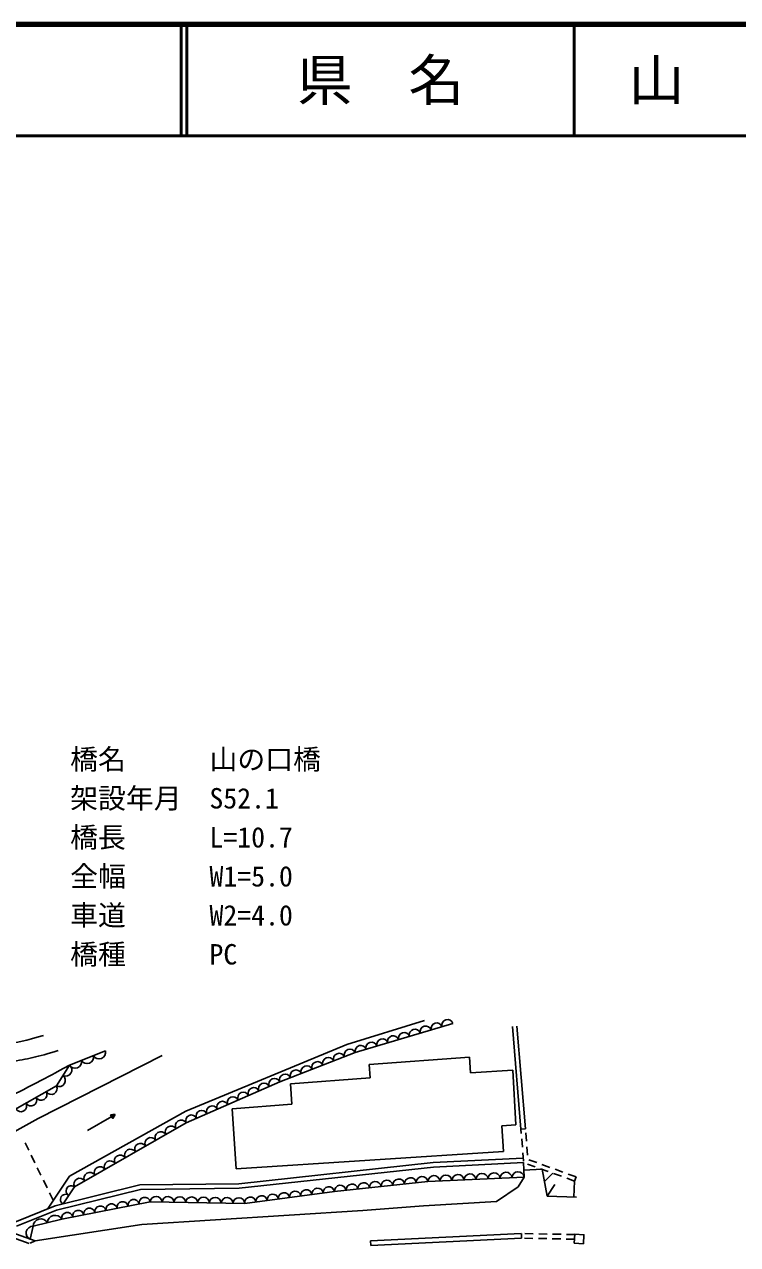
# Model space of a CAD drawing. Units: millimetres, scale not verified. Extents: x 39998 to 679975, y 19999 to 379986.
# Drawn here: x 283663 to 347648, y 270486 to 379986 of the extents above; entities that cross this region are included whole.
import ezdxf
from ezdxf.enums import TextEntityAlignment as Align

# ---------------------------------------------------------------- set-up
doc = ezdxf.new("R2010")
doc.units = ezdxf.units.MM
doc.header["$LTSCALE"] = 999.963
for name, color, linetype, lineweight in [('M-BGD', 7, 'Continuous', 25), ('M-STR-HTXT', 7, 'Continuous', 13), ('M-STR-STR1', 1, 'Continuous', 25), ('M-TTL', 2, 'Continuous', 140), ('M-TTL-LINE', 7, 'Continuous', 50)]:
    doc.layers.add(name, color=color, linetype=linetype, lineweight=lineweight)
doc.layers.add('M-TTL-TXT', color=7, linetype='Continuous')
doc.styles.add('ＭＳ ゴシック', font='')
doc.styles.get('ＭＳ ゴシック').set_extended_font_data('MS Gothic')

msp = doc.modelspace()

# ---------------------------------------------------------------- linework, layer by layer
at = {"layer": 'M-BGD'}
for p, q in [((312600.5, 288429.9), (319549.8, 290589.9)), ((328209.4, 280847.2), (327439.7, 290044.8)), ((328607.9, 280880.5), (327838.3, 290078.1)), ((298133.8, 282474.3), (312600.5, 288429.9)), ((284883.6, 281788.3), (296015.9, 287457.9)), ((314588.8, 286639.7), (323587.1, 287307.1)), ((323587.1, 287307.1), (323692.1, 285891.3)), ((314678, 285437.7), (314588.8, 286639.7)), ((323692.1, 285891.3), (327477.1, 286129)), ((327477.1, 286129), (327766.9, 281223)), ((307527.8, 284907.3), (314678, 285437.7)), ((307662.7, 283087.7), (307527.8, 284907.3)), ((302290.1, 282679.7), (307662.7, 283087.7)), ((302653.1, 277270.2), (302290.1, 282679.7)), ((274964, 276315.5), (284883.6, 281788.3)), ((287709.4, 276634.6), (298133.8, 282474.3)), ((289335.8, 280710.9), (291495.1, 281970.7)), ((291387.1, 281907.7), (291495.1, 281970.7)), ((291819, 282159.6), (291400.6, 282132.6)), ((291400.6, 282132.6), (291589.5, 281808.7)), ((291406.9, 282121.8), (291428.5, 282134.4)), ((291413.2, 282111), (291456.4, 282136.2)), ((291419.5, 282100.2), (291484.3, 282138)), ((291425.8, 282089.4), (291512.1, 282139.8)), ((291432.1, 282078.6), (291540, 282141.6)), ((291438.4, 282067.8), (291567.9, 282143.4)), ((291444.7, 282057), (291595.8, 282145.2)), ((291451, 282046.2), (291623.7, 282147)), ((291457.3, 282035.4), (291651.6, 282148.8)), ((291463.6, 282024.6), (291679.5, 282150.6)), ((291469.9, 282013.9), (291707.4, 282152.4)), ((291476.2, 282003.1), (291735.3, 282154.2)), ((291482.5, 281992.3), (291763.2, 282156)), ((291488.8, 281981.5), (291791.1, 282157.8)), ((291495.1, 281970.7), (291819, 282159.6)), ((291501.4, 281959.9), (291803.7, 282136.2)), ((291507.7, 281949.1), (291788.4, 282112.9)), ((291514, 281938.3), (291773.1, 282089.5)), ((291520.3, 281927.5), (291757.8, 282066.1)), ((291526.6, 281916.7), (291742.5, 282042.7)), ((291532.9, 281905.9), (291727.2, 282019.3)), ((291539.2, 281895.1), (291711.9, 281995.9)), ((291545.5, 281884.3), (291696.6, 281972.5)), ((291551.8, 281873.5), (291681.3, 281949.1)), ((291558.1, 281862.7), (291666, 281925.7)), ((291564.4, 281851.9), (291650.7, 281902.3)), ((291570.7, 281841.1), (291635.4, 281878.9)), ((291576.9, 281830.3), (291620.1, 281855.5)), ((291583.2, 281819.5), (291604.8, 281832.1)), ((291589.5, 281808.7), (291819, 282159.6)), ((327766.9, 281223), (326509.1, 281139.9)), ((326509.1, 281139.9), (326659.9, 278855)), ((328608.1, 280878.6), (328209.4, 280847.2)), ((328239, 280470.6), (328209.4, 280847.2)), ((328695.3, 279770.3), (328636.5, 280517.9)), ((284048.8, 278948.2), (283718.4, 279621.5)), ((328337.1, 279224.5), (328278.2, 279972.2)), ((328793.4, 278524.2), (328734.6, 279271.8)), ((284599.4, 277826.1), (284269, 278499.4)), ((326659.9, 278855), (302653.1, 277270.2)), ((320336.5, 277839.1), (328414.6, 278240.1)), ((328435.2, 277978.4), (328376.3, 278726.1)), ((285150.1, 276703.9), (284819.7, 277377.2)), ((302902.4, 275944.3), (320336.5, 277839.1)), ((328490.5, 276547.3), (328446, 277841.2)), ((328469, 277171.9), (330105.5, 277241.7)), ((329492.1, 277463.3), (328786.8, 277718.1)), ((329628, 277839.5), (328922.7, 278094.3)), ((330667.7, 277038.6), (329962.4, 277293.4)), ((330803.6, 277414.8), (330098.3, 277669.6)), ((330105.5, 277241.7), (330575.8, 274845.4)), ((331979.2, 276990.2), (331273.9, 277245)), ((285700.7, 275581.8), (285370.3, 276255.1)), ((285726.8, 273677.2), (287709.4, 276634.6)), ((294030.8, 275843.2), (302902.4, 275944.3)), ((327958.9, 275673.9), (328490.5, 276547.3)), ((330320.7, 276145.2), (331084.2, 276888.2)), ((331843.3, 276614), (331138, 276868.8)), ((333018.9, 276189.3), (332313.6, 276444.1)), ((333154.8, 276565.5), (332449.5, 276820.3)), ((332962.6, 274751.8), (333018.9, 276189.3)), ((333018.9, 276189.3), (333154.8, 276565.5)), ((286251.3, 274459.7), (285921, 275133)), ((286418.5, 273953.4), (294030.8, 275843.2)), ((326010.4, 274339), (327958.9, 275673.9)), ((330575.8, 274845.4), (331243.1, 275866.2)), ((330575.8, 274845.4), (333185.4, 274743.1)), ((282802, 272509.4), (286418.5, 273953.4)), ((314038.6, 273532.6), (319481.8, 273950.3)), ((319481.8, 273950.3), (326010.4, 274339)), ((294184.1, 272284.7), (314038.6, 273532.6)), ((284624.4, 270811.6), (294184.1, 272284.7)), ((328231.5, 271488.1), (314709.2, 270815.9)), ((314729.9, 270399.5), (314709.2, 270815.9)), ((328252.2, 271071.6), (314729.9, 270399.5)), ((328252.2, 271071.6), (328261.8, 271489.6)), ((329276, 271048), (328526.2, 271065.3)), ((329306.2, 271465.5), (328556.4, 271482.8)), ((330525.6, 271019.1), (329775.9, 271036.5)), ((330555.8, 271436.6), (329806, 271453.9)), ((331775.3, 270990.3), (331025.5, 271007.6)), ((331805.4, 271407.7), (331055.6, 271425.1)), ((333024.9, 270961.4), (332275.1, 270978.7)), ((333055, 271378.9), (332305.2, 271396.2))]:
    msp.add_line(p, q, dxfattribs=at)
for points in [[(322105.8, 290323.4), (313346.1, 287715), (306567.7, 285095.3), (298171.4, 281411.7), (288151.6, 275673.6), (287137.1, 274131.8)], [(273778.1, 277482.1), (286545.9, 284721.9), (287695.5, 286599.7), (290924.4, 287861.3)], [(282950.3, 272137.9), (286541.5, 273571.8), (294081.9, 275443.8), (302926.3, 275544.5), (320368.1, 277440.2), (328446, 277841.2)], [(328490.5, 276547.3), (319872.5, 276152.3), (311474.2, 275253.8), (303435.6, 274177.5), (294954.2, 274325.9), (287008.6, 272768.1), (284442.5, 272130.4), (284193, 270966.9)]]:
    msp.add_lwpolyline(points, dxfattribs=at)
msp.add_lwpolyline([(333058.3, 271424.1), (333866.9, 271365.7), (333809.3, 270568), (333000.7, 270626.4)], close=True, dxfattribs=at)
for centre, radius, start, end in [((320648.1, 289881.1), 507.8, 17.46773, 195.69648), ((321621.4, 290170.9), 507.8, 17.46773, 195.69648), ((316754.9, 288721.8), 507.8, 17.46773, 195.69648), ((317728.2, 289011.7), 507.8, 17.46773, 195.69648), ((318701.5, 289301.5), 507.8, 17.46773, 195.69648), ((319674.8, 289591.3), 507.8, 17.46773, 195.69648), ((312868.9, 287509.7), 519.4, 23.27673, 198.98374), ((313835, 287852.4), 507.8, 17.46773, 195.69648), ((314808.3, 288142.2), 507.8, 17.46773, 195.69648), ((315781.6, 288432), 507.8, 17.46773, 195.69648), ((288203.1, 286888), 583.8, 209.59845, 13.08578), ((289279.4, 287308.6), 583.8, 209.59845, 13.08578), ((290355.7, 287729.1), 583.8, 209.59845, 13.08578), ((309963.9, 286387), 519.4, 23.27673, 198.98374), ((310932.2, 286761.2), 519.4, 23.27673, 198.98374), ((311900.6, 287135.5), 519.4, 23.27673, 198.98374), ((287362.9, 286157.9), 553, 244.02255, 53.02553), ((308027.2, 285638.5), 519.4, 23.27673, 198.98374), ((308995.6, 286012.7), 519.4, 23.27673, 198.98374), ((286077.7, 284484.9), 524.8, 212.26411, 26.84581), ((286788.1, 285219), 553, 244.02255, 53.02553), ((305172.1, 284472.7), 509.5, 24.75422, 202.62111), ((306105, 284882), 509.5, 24.75422, 202.62111), ((307058.9, 285264.3), 519.4, 23.27673, 198.98374), ((284253.7, 283450.7), 524.8, 212.26411, 26.84581), ((285165.7, 283967.8), 524.8, 212.26411, 26.84581), ((302373.4, 283244.8), 509.5, 24.75422, 202.62111), ((303306.3, 283654.1), 509.5, 24.75422, 202.62111), ((304239.2, 284063.4), 509.5, 24.75422, 202.62111), ((283341.7, 282933.5), 524.8, 212.26411, 26.84581), ((299574.6, 282017), 509.5, 24.75422, 202.62111), ((300507.5, 282426.3), 509.5, 24.75422, 202.62111), ((301440.4, 282835.5), 509.5, 24.75422, 202.62111), ((297728.6, 281128.8), 525.5, 32.57813, 207.01939), ((298641.7, 281607.7), 509.5, 24.75422, 202.62111), ((295906.8, 280085.5), 525.5, 32.57813, 207.01939), ((296817.7, 280607.1), 525.5, 32.57813, 207.01939), ((294085, 279042.2), 525.5, 32.57813, 207.01939), ((294995.9, 279563.9), 525.5, 32.57813, 207.01939), ((292263.3, 277998.9), 525.5, 32.57813, 207.01939), ((293174.2, 278520.6), 525.5, 32.57813, 207.01939), ((290441.5, 276955.6), 525.5, 32.57813, 207.01939), ((291352.4, 277477.3), 525.5, 32.57813, 207.01939), ((288619.7, 275912.3), 525.5, 32.57813, 207.01939), ((289530.6, 276434), 525.5, 32.57813, 207.01939), ((314101.7, 275506.1), 528.7, 9.21654, 182.99595), ((315151.5, 275618.4), 528.7, 9.21654, 182.99595), ((316201.3, 275730.7), 528.7, 9.21654, 182.99595), ((317251, 275843), 528.7, 9.21654, 182.99595), ((318300.8, 275955.3), 528.7, 9.21654, 182.99595), ((319350.6, 276067.6), 528.7, 9.21654, 182.99595), ((320412.9, 276136.3), 540.7, 6.94583, 178.30232), ((321490.2, 276185.6), 540.7, 6.94583, 178.30232), ((322567.5, 276235), 540.7, 6.94583, 178.30232), ((323644.7, 276284.4), 540.7, 6.94583, 178.30232), ((324722, 276333.8), 540.7, 6.94583, 178.30232), ((325799.2, 276383.1), 540.7, 6.94583, 178.30232), ((326876.5, 276432.5), 540.7, 6.94583, 178.30232), ((327953.7, 276481.9), 540.7, 6.94583, 178.30232), ((287359.7, 274537.7), 462.9, 52.0599, 241.25179), ((287867, 275308.6), 462.9, 52.0599, 241.25179), ((304943.7, 274372.4), 506.9, 8.41363, 186.83935), ((305948.6, 274506.9), 506.9, 8.41363, 186.83935), ((306953.4, 274641.5), 506.9, 8.41363, 186.83935), ((307958.2, 274776), 506.9, 8.41363, 186.83935), ((308963, 274910.6), 506.9, 8.41363, 186.83935), ((309967.9, 275045.1), 506.9, 8.41363, 186.83935), ((310972.7, 275179.7), 506.9, 8.41363, 186.83935), ((312002.1, 275281.5), 528.7, 9.21654, 182.99595), ((313051.9, 275393.8), 528.7, 9.21654, 182.99595), ((289492.7, 273248.9), 506.1, 11.78429, 190.4005), ((290485.9, 273443.6), 506.1, 11.78429, 190.4005), ((291479.1, 273638.4), 506.1, 11.78429, 190.4005), ((292472.3, 273833.1), 506.1, 11.78429, 190.4005), ((293465.6, 274027.8), 506.1, 11.78429, 190.4005), ((294458.8, 274222.5), 506.1, 11.78429, 190.4005), ((295483.7, 274285.5), 531.1, 2.35447, 175.6408), ((296543.9, 274267), 531.1, 2.35447, 175.6408), ((297604.1, 274248.4), 531.1, 2.35447, 175.6408), ((298664.2, 274229.9), 531.1, 2.35447, 175.6408), ((299724.4, 274211.3), 531.1, 2.35447, 175.6408), ((300784.6, 274192.8), 531.1, 2.35447, 175.6408), ((301844.8, 274174.2), 531.1, 2.35447, 175.6408), ((302904.9, 274155.7), 531.1, 2.35447, 175.6408), ((303938.9, 274237.9), 506.9, 8.41363, 186.83935), ((285129.1, 272108.3), 687, 29.7517, 178.16085), ((286412.1, 272427.2), 687, 29.7517, 178.16085), ((287506.3, 272859.5), 506.1, 11.78429, 190.4005), ((288499.5, 273054.2), 506.1, 11.78429, 190.4005), ((284419.4, 271526.8), 604, 87.81448, 247.98399)]:
    msp.add_arc(centre, radius, start, end, dxfattribs=at)
for points, knots in [([(285382, 289256.2), (283724.2, 288789.1), (283165.5, 288620.4), (281704, 288475.8), (280360.5, 288342.9), (279593, 288351.9), (278247.7, 288464.9), (276571.4, 288605.7), (275626.2, 288747.1), (274001, 289181.7), (272113.2, 289686.5), (271060.7, 290027), (269270.7, 290811), (266996, 291807.4), (265761.1, 292480.8), (263672.2, 293823.8), (261863.9, 294986.5), (260940.4, 295782.5), (259335.5, 297213), (257685.3, 298684), (256862.1, 299616.8), (255270.2, 301150.8), (248641.2, 307538.4), (244484.7, 310683.4), (238275.2, 317479.5), (237180.8, 318677.4), (236754.1, 319503.9), (235727.1, 320760.1), (235179.6, 321429.9), (235001.4, 321648.5), (234308, 322460.6)], [0, 0, 0, 0, 1, 1, 1, 2, 2, 2, 3, 3, 3, 4, 4, 4, 5, 5, 5, 6, 6, 6, 7, 7, 7, 8, 8, 8, 9, 9, 9, 10, 10, 10, 10]), ([(286684.8, 287900.9), (284730.7, 287311), (284062.5, 287142.7), (282336.7, 286900.3), (280189.1, 286598.6), (278948.7, 286663.7), (276785.2, 286813), (274988.4, 286936.9), (273986.2, 287210.2), (272275.1, 287772.3), (269075.3, 288823.5), (267400.3, 290077.5), (264728.6, 291705.9)], [0, 0, 0, 0, 1, 1, 1, 2, 2, 2, 3, 3, 3, 4, 4, 4, 4]), ([(270439, 283606.2), (271238, 283604.1), (271516.5, 283557.8), (272199.7, 283460.9), (273879.2, 283222.7), (274606.8, 282051.7), (276303.1, 282038.8), (277395.5, 282030.4), (278039.8, 282059.4), (279075.6, 282406.7), (281382, 283179.9), (282574.3, 283887.8), (284736.5, 285002.3), (285904, 285604.1), (286298.2, 285807.3), (287695.5, 286599.7)], [0, 0, 0, 0, 1, 1, 1, 2, 2, 2, 3, 3, 3, 4, 4, 4, 5, 5, 5, 5])]:
    msp.add_open_spline(points, degree=3, knots=knots, dxfattribs=at)
at = {"layer": 'M-STR-STR1'}
for p, q in [((278211.5, 273120.6), (284624.4, 270811.6)), ((284624.4, 270811.6), (284167.8, 270607.8))]:
    msp.add_line(p, q, dxfattribs=at)
msp.add_lwpolyline([(273414.6, 277278.6), (277993.5, 272774), (284097.1, 270576.3)], dxfattribs=at)
at = {"layer": 'M-TTL'}
msp.add_line((679974.8, 379985.9), (39998.5, 379985.9), dxfattribs=at)
at = {"layer": 'M-TTL-LINE'}
for p, q in [((297738.9, 379985.9), (297738.9, 369986.3)), ((298238.9, 379985.9), (298238.9, 369986.3)), ((332987.6, 379985.9), (332987.6, 369986.3)), ((39998.5, 369986.3), (679974.8, 369986.3))]:
    msp.add_line(p, q, dxfattribs=at)

# ---------------------------------------------------------------- texts
at = {"layer": 'M-STR-HTXT', "style": 'ＭＳ ゴシック'}
for s, p in [('橋名\u3000\u3000\u3000山の口橋', (287765.6, 314037.3)), ('架設年月  S52.1\u3000', (287765.6, 310537.5)), ('橋長\u3000\u3000\u3000L=10.7', (287765.6, 307037.6)), ('全幅\u3000\u3000\u3000W1=5.0', (287765.6, 303537.7)), ('車道\u3000\u3000\u3000W2=4.0', (287765.6, 300037.9)), ('橋種\u3000\u3000\u3000PC', (287765.6, 296538))]:
    msp.add_text(s, height=1833, dxfattribs=at).set_placement(p, align=Align.MIDDLE_LEFT)
at = {"layer": 'M-TTL-TXT', "style": 'ＭＳ ゴシック'}
for s, p in [('県\u3000名', (315613.3, 374986.1)), ('山\u3000口\u3000県', (350362, 374986.1))]:
    msp.add_text(s, height=3666, dxfattribs=at).set_placement(p, align=Align.MIDDLE_CENTER)

doc.saveas('drawing.dxf')
